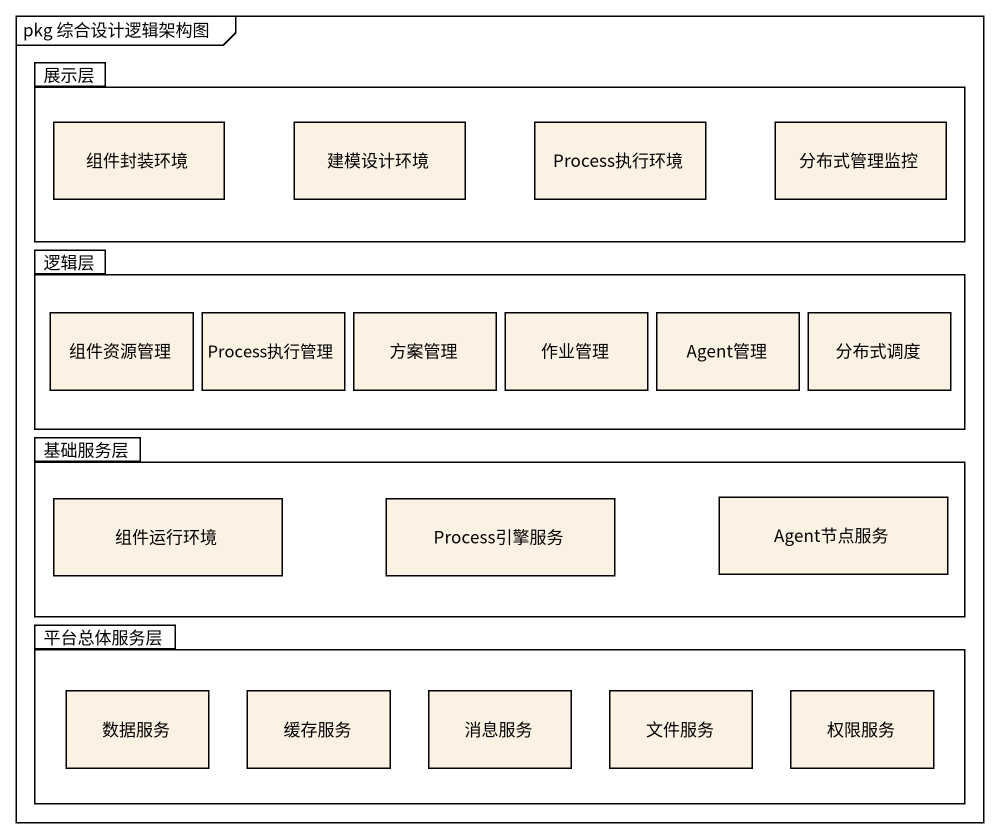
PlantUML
@startuml
mainframe pkg 综合设计逻辑架构图
package 展示层 {
  rectangle 组件封装环境
  rectangle 建模设计环境
  rectangle Process执行环境
  rectangle 分布式管理监控
}
package 逻辑层 {
  rectangle 组件资源管理
  rectangle Process执行管理
  rectangle 方案管理
  rectangle 作业管理
  rectangle Agent管理
  rectangle 分布式调度
}
package 基础服务层 {
  rectangle 组件运行环境
  rectangle Process引擎服务
  rectangle Agent节点服务
}
package 平台总体服务层 {
  rectangle 数据服务
  rectangle 缓存服务
  rectangle 消息服务
  rectangle 文件服务
  rectangle 权限服务
}
@enduml
